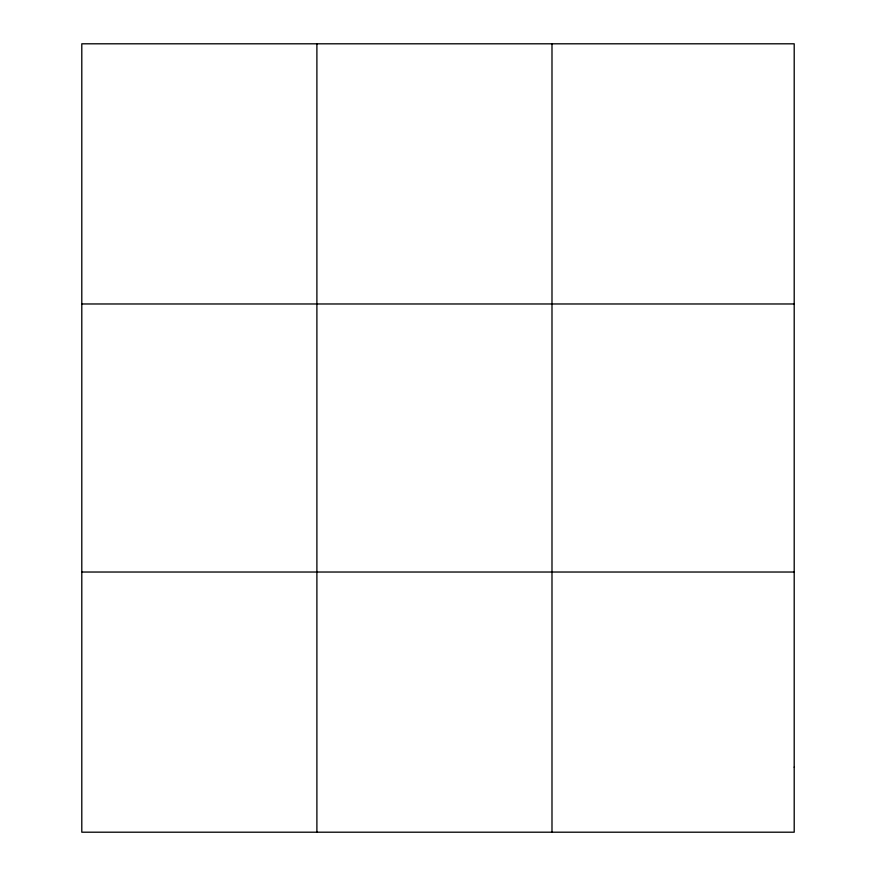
<?xml version="1.0" encoding="UTF-8"?>
<svg xmlns="http://www.w3.org/2000/svg" width="876" height="876" viewBox="0 0 876 876"><rect width="100%" height="100%" fill="white"/><g stroke="black" fill="none" stroke-linecap="round" stroke-linejoin="round"><path stroke-width="1.31" d="M316.893 43.8L316.893 832.2M551.99 43.8L551.99 832.2M81.796 303.972L794.203 303.972M81.796 572.028L794.203 572.028M794.203 767.157L794.203 832.2L81.796 832.2L81.796 43.8L794.203 43.8L794.203 767.157"/></g></svg>
